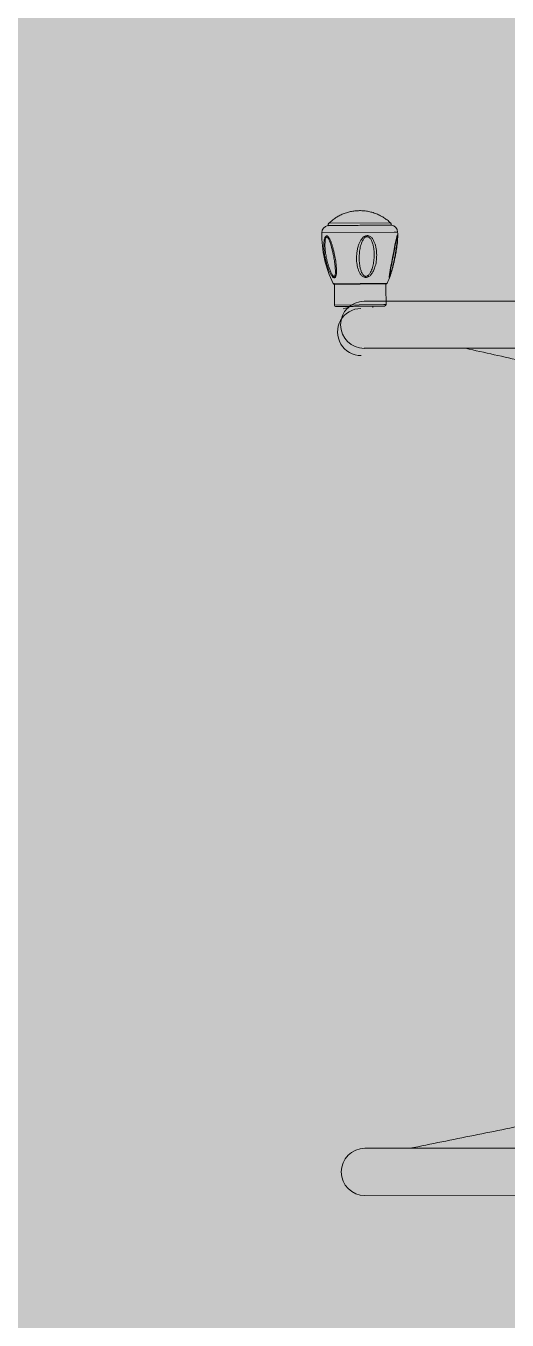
# Model space of a CAD drawing. Header units: millimetres. Extents: x 7964926 to 16080295, y -6277184 to -2986664.
# Drawn here: x 7993965 to 7994350, y -3080993 to -3079957 of the extents above; entities that cross this region are included whole.
import ezdxf

# ---------------------------------------------------------------- set-up
doc = ezdxf.new("R2010")
doc.units = ezdxf.units.MM
doc.header["$LTSCALE"] = 2000
doc.header["$MEASUREMENT"] = 0
doc.layers.add('L - paving', color=9, linetype='Continuous', lineweight=5)
doc.layers.add('L-HATCH', color=8, linetype='Continuous', lineweight=5)

# ---------------------------------------------------------------- blocks, each defined once
blk = doc.blocks.new('gym')
at = {"linetype": 'Continuous', "lineweight": 15}
for p, q in [((-18288.6, 539.2), (-18339.3, 538.8)), ((-18339.3, 538.6), (-18291, 539)), ((-18289.4, 540.9), (-18338.6, 540.5)), ((-18291, 539), (-18288.6, 539)), ((-18344.3, 532.9), (-18286.4, 533.4)), ((-18286.4, 533.4), (-18283.6, 533.4)), ((-18335.1, 492.2), (-18292, 492.5)), ((-18293, 491.9), (-18334.2, 491.5)), ((-17839.6, 478.4), (-18310.3, 478.1)), ((-18294.7, 475.4), (-18334.1, 475)), ((-18292.8, 475.4), (-18294.7, 475.4)), ((-18310.3, 440.4), (-17837.1, 440.7)), ((-17493.4, -199.8), (-18309.8, -200.3)), ((-18309.8, -238), (-17495.1, -237.5))]:
    blk.add_line(p, q, dxfattribs=at)
at = {"linetype": 'Continuous', "lineweight": 15, "flags": 128}
for points in [[(-18283.5, 529.2), (-18283.5, 530), (-18283.6, 530.6), (-18283.7, 530.9), (-18283.9, 530.8), (-18284.1, 530.3), (-18284.2, 529.9), (-18284.3, 529.5), (-18284.5, 528.6), (-18284.7, 527.6), (-18285.2, 525.3), (-18285.7, 522.9), (-18286.6, 518), (-18287.6, 513), (-18288.3, 509.6), (-18288.9, 506.3), (-18289.5, 503.2), (-18289.5, 503.2)], [(-18327.1, 472.1), (-18325.2, 472.6), (-18322.7, 472.9)]]:
    blk.add_lwpolyline(points, dxfattribs=at)
at = {"linetype": 'Continuous', "lineweight": 15}
for centre, radius, start, end in [((-18336.9, 538.8), 2.36, 134.2599, 180.4739), ((-18291, 539.2), 2.36, 0.4739, 46.688), ((-18289.5, 533.2), 5.89, 1.9499, 81.8662), ((-18338.4, 532.8), 5.89, 99.0817, 178.998), ((-18255.9, 531.4), 88.4, 178.998, 206.3208), ((-18371.9, 530.4), 88.4, 359.2241, 1.9499), ((-18371.9, 530.4), 88.4, 334.6271, 338.6975), ((-18334, 492.7), 1.18, 206.3208, 263.1275), ((-18293.1, 493), 1.18, 277.8204, 334.6271), ((-18310.3, 459.2), 18.9, 90.0381, 270.0381), ((-18332.9, 475), 1.18, 180.4739, 270.4739), ((-18312.8, 453.4), 18.9, 90.4739, 270.4739), ((-18294, 475.4), 1.18, 270.4739, 0.4739), ((-18309.8, -219.2), 18.9, 90.0381, 270.0381)]:
    blk.add_arc(centre, radius, start, end, dxfattribs=at)
for points, knots in [([(-18338.5, 540.6), (-18338.5, 540.6), (-18337.7, 541.4), (-18336, 542.8), (-18333.3, 544.9), (-18330.3, 546.6), (-18327.1, 548.1), (-18323.8, 549.2), (-18320.4, 550.1), (-18316.8, 550.5), (-18313.2, 550.7), (-18309.5, 550.4), (-18305.9, 549.8), (-18302.3, 548.8), (-18298.8, 547.4), (-18295.6, 545.7), (-18292.6, 543.7), (-18290.6, 542.1), (-18289.6, 541.2), (-18289.5, 541)], [0, 0, 0, 0, 0.001105, 0.062884, 0.125546, 0.188998, 0.253172, 0.318015, 0.383492, 0.449582, 0.516279, 0.583593, 0.651553, 0.720206, 0.78963, 0.859939, 0.923325, 0.986618, 1, 1, 1, 1]), ([(-18341.6, 529.4), (-18341.7, 529.2), (-18342, 528.6), (-18342.2, 527.7), (-18342.4, 526.6), (-18342.6, 525.1), (-18342.7, 523.1), (-18342.6, 520.4), (-18342.4, 517.4), (-18341.9, 514), (-18341.2, 511), (-18340.5, 508.2), (-18339.7, 505.7), (-18338.9, 503.4), (-18338, 501.5), (-18337.3, 500.1), (-18336.7, 499), (-18336.1, 498.1), (-18335.4, 497.4), (-18334.7, 496.9), (-18334.1, 496.8), (-18333.5, 497.1), (-18333.2, 497.6), (-18333.1, 497.8)], [0, 0, 0, 0, 0.029941, 0.06303, 0.093018, 0.125353, 0.184884, 0.250144, 0.33241, 0.416672, 0.498701, 0.562611, 0.622606, 0.688669, 0.747588, 0.78033, 0.810437, 0.843473, 0.87327, 0.905009, 0.936635, 0.968342, 1, 1, 1, 1]), ([(-18333.1, 497.8), (-18333, 498.1), (-18332.8, 498.6), (-18332.6, 499.6), (-18332.5, 500.7), (-18332.5, 501.9), (-18332.5, 503.2), (-18332.6, 504.8), (-18332.8, 507.5), (-18333.3, 511.4), (-18334.1, 515.6), (-18334.9, 518.9), (-18335.5, 521.4), (-18336.2, 523.8), (-18337, 525.7), (-18337.6, 527.2), (-18338.1, 528.2), (-18338.7, 529.1), (-18339.3, 529.9), (-18339.9, 530.4), (-18340.6, 530.5), (-18341.2, 530.1), (-18341.4, 529.7), (-18341.6, 529.4)], [0, 0, 0, 0, 0.030006, 0.063184, 0.093256, 0.125779, 0.164514, 0.206115, 0.250796, 0.374604, 0.499257, 0.562508, 0.623326, 0.685781, 0.7483, 0.780931, 0.810981, 0.844122, 0.874004, 0.905501, 0.936988, 0.9683, 1, 1, 1, 1]), ([(-18341.6, 529.4), (-18341.5, 529.3), (-18341.4, 529), (-18341.2, 528.7), (-18341.1, 528.6)], [0, 0, 0, 0, 0.559874, 1, 1, 1, 1]), ([(-18340.3, 529.5), (-18340.4, 529.5), (-18340.5, 529.4), (-18340.9, 529.2), (-18341, 528.8), (-18341.1, 528.6)], [0, 0, 0, 0, 0.2448757, 0.5011688, 1, 1, 1, 1]), ([(-18333.7, 498.7), (-18333.6, 498.9), (-18333.5, 499.4), (-18333.4, 500.9), (-18333.4, 503.2), (-18333.7, 506.6), (-18334.2, 510.5), (-18334.8, 514.2), (-18335.5, 517.5), (-18336.2, 520.3), (-18336.8, 522.6), (-18337.3, 524.4), (-18337.8, 525.7), (-18338.3, 526.9), (-18338.7, 527.9), (-18339.2, 528.7), (-18339.6, 529.2), (-18340, 529.5), (-18340.2, 529.5), (-18340.3, 529.5)], [0, 0, 0, 0, 0.0293993, 0.0632131, 0.1547068, 0.2506224, 0.374962, 0.4996694, 0.5835122, 0.667751, 0.7489874, 0.791526, 0.8336375, 0.8741111, 0.9077214, 0.9371283, 0.9684491, 0.9845567, 1, 1, 1, 1]), ([(-18310.4, 529.9), (-18310.7, 529.7), (-18311.4, 529.1), (-18312.2, 528.2), (-18313, 527.1), (-18313.8, 525.6), (-18314.7, 523.7), (-18315.5, 521), (-18316.1, 517.9), (-18316.4, 514.6), (-18316.5, 511.5), (-18316.3, 508.8), (-18315.9, 506.3), (-18315.3, 503.9), (-18314.5, 502), (-18313.8, 500.6), (-18313.1, 499.5), (-18312.4, 498.6), (-18311.4, 497.8), (-18310.3, 497.2), (-18309.1, 497), (-18307.8, 497.2), (-18307, 497.6), (-18306.7, 497.8)], [0, 0, 0, 0, 0.029938, 0.063092, 0.093044, 0.125444, 0.188124, 0.250308, 0.33253, 0.416828, 0.498943, 0.562826, 0.623, 0.688945, 0.748028, 0.780723, 0.810889, 0.843926, 0.873781, 0.905409, 0.936899, 0.96844, 1, 1, 1, 1]), ([(-18309.8, 529), (-18310, 528.8), (-18310.6, 528.3), (-18311.4, 527.1), (-18312.2, 525.5), (-18312.9, 523.4), (-18313.7, 520.6), (-18314.2, 517.1), (-18314.4, 513.3), (-18314.3, 510), (-18314, 507.2), (-18313.6, 504.9), (-18313.1, 503.1), (-18312.7, 501.8), (-18312.1, 500.6), (-18311.5, 499.6), (-18310.8, 498.8), (-18310.2, 498.3), (-18309.5, 498), (-18309.1, 498), (-18309, 498)], [0, 0, 0, 0, 0.029316, 0.063002, 0.125329, 0.18468, 0.250357, 0.375247, 0.499691, 0.582984, 0.667258, 0.748918, 0.79132, 0.833504, 0.874121, 0.907703, 0.936876, 0.968422, 0.984617, 1, 1, 1, 1]), ([(-18306.7, 497.8), (-18306.3, 498), (-18305.6, 498.5), (-18304.8, 499.5), (-18304, 500.5), (-18303.3, 501.7), (-18302.6, 503.1), (-18302, 504.7), (-18301.1, 507.4), (-18300.4, 511.3), (-18300.3, 515.5), (-18300.5, 518.8), (-18300.9, 521.3), (-18301.5, 523.7), (-18302.3, 525.7), (-18303.1, 527.2), (-18303.8, 528.3), (-18304.6, 529.2), (-18305.6, 530), (-18306.7, 530.6), (-18308, 530.7), (-18309.2, 530.5), (-18310, 530.1), (-18310.4, 529.9)], [0, 0, 0, 0, 0.029736, 0.062676, 0.092704, 0.125302, 0.163895, 0.20548, 0.250296, 0.374593, 0.499131, 0.562424, 0.623515, 0.686125, 0.748435, 0.781137, 0.811343, 0.844382, 0.874213, 0.90611, 0.937077, 0.967458, 1, 1, 1, 1]), ([(-18310.4, 529.9), (-18310.3, 529.7), (-18310.1, 529.4), (-18309.9, 529.1), (-18309.8, 529)], [0, 0, 0, 0, 0.559881, 1, 1, 1, 1]), ([(-18308, 529.8), (-18308.1, 529.7), (-18308.5, 529.7), (-18309.1, 529.5), (-18309.5, 529.2), (-18309.8, 529)], [0, 0, 0, 0, 0.245944, 0.500887, 1, 1, 1, 1]), ([(-18307.3, 498.7), (-18307, 498.9), (-18306.5, 499.4), (-18305.6, 500.6), (-18304.8, 502.2), (-18304, 504.2), (-18303.2, 506.9), (-18302.6, 510.5), (-18302.3, 514.3), (-18302.4, 517.7), (-18302.7, 520.5), (-18303.1, 522.8), (-18303.7, 524.6), (-18304.1, 526), (-18304.7, 527.2), (-18305.3, 528.2), (-18306.1, 529), (-18306.8, 529.5), (-18307.4, 529.7), (-18307.8, 529.7), (-18308, 529.8)], [0, 0, 0, 0, 0.0289423, 0.0625835, 0.1251348, 0.1845629, 0.2502195, 0.3747246, 0.4996309, 0.5833241, 0.6676457, 0.7491295, 0.7915226, 0.8336745, 0.8743188, 0.9077851, 0.9370657, 0.9684398, 0.9845583, 1, 1, 1, 1]), ([(-18284.3, 528.7), (-18284.5, 528), (-18284.8, 526.6), (-18285.2, 524.2), (-18285.7, 521.7), (-18286.2, 519), (-18286.7, 516), (-18287.5, 512.3), (-18288.3, 508), (-18288.9, 505.1), (-18289.2, 503.6)], [0, 0, 0, 0, 0.1045781, 0.2065017, 0.303386, 0.3978146, 0.5128911, 0.6524648, 0.8145995, 1, 1, 1, 1]), ([(-18283.9, 530), (-18283.9, 529.9), (-18283.9, 529.9), (-18284.1, 529.6), (-18284.2, 529.3), (-18284.2, 529), (-18284.3, 528.7), (-18284.3, 528.7)], [0, 0, 0, 0, 0.311926, 0.478554, 0.657613, 0.965822, 1, 1, 1, 1]), ([(-18284.1, 524.2), (-18284, 525.5), (-18283.8, 527.3), (-18283.7, 529.1), (-18283.8, 529.8), (-18283.8, 529.9), (-18283.9, 530)], [0, 0, 0, 0, 0.497952, 0.74811, 0.874239, 1, 1, 1, 1]), ([(-18283.5, 529.2), (-18283.6, 528.5), (-18283.6, 527.1), (-18283.8, 525.4), (-18283.8, 524.6)], [0, 0, 0, 0, 0.508285, 1, 1, 1, 1]), ([(-18341.1, 528.6), (-18341.2, 528.3), (-18341.4, 527.8), (-18341.6, 526.6), (-18341.7, 525), (-18341.8, 523), (-18341.6, 520.2), (-18341.3, 516.7), (-18340.6, 512.9), (-18339.9, 509.6), (-18339.1, 506.9), (-18338.4, 504.6), (-18337.7, 502.8), (-18337.2, 501.5), (-18336.6, 500.3), (-18336.1, 499.4), (-18335.6, 498.6), (-18335.1, 498.1), (-18334.7, 497.8), (-18334.5, 497.8), (-18334.4, 497.8)], [0, 0, 0, 0, 0.0294374, 0.0629936, 0.1253175, 0.1848143, 0.250341, 0.3751428, 0.4996985, 0.5829778, 0.6672065, 0.7488138, 0.7912114, 0.8333657, 0.8739426, 0.9074382, 0.9365628, 0.9682089, 0.9845127, 1, 1, 1, 1]), ([(-18289.9, 498.1), (-18289.9, 498.2), (-18289.8, 498.2), (-18289.7, 498.5), (-18289.6, 498.8), (-18289.4, 499.4), (-18289.1, 500.3), (-18288.7, 501.6), (-18288.1, 503.8), (-18287.3, 506.7), (-18286.5, 510.2), (-18285.8, 513.7), (-18285.2, 517.2), (-18284.6, 520.8), (-18284.3, 523.1), (-18284.1, 524.2)], [0, 0, 0, 0, 0.029565, 0.045556, 0.062902, 0.092285, 0.125783, 0.18378, 0.251097, 0.37611, 0.500675, 0.625752, 0.750318, 0.87501, 1, 1, 1, 1]), ([(-18283.8, 524.6), (-18284, 523), (-18284.4, 519.9), (-18285.1, 515.5), (-18285.9, 511.8), (-18286.6, 508.8), (-18287.2, 506.1), (-18287.9, 503.6), (-18288.5, 501.4), (-18289.1, 499.7), (-18289.3, 498.9), (-18289.5, 498.5)], [0, 0, 0, 0, 0.185685, 0.346139, 0.482894, 0.59531, 0.687179, 0.782658, 0.886233, 0.941457, 1, 1, 1, 1]), ([(-18283.8, 524.8), (-18283.8, 524.7), (-18283.8, 524.5), (-18284, 524.3), (-18284.1, 524.2)], [0, 0, 0, 0, 0.559704, 1, 1, 1, 1]), ([(-18334.4, 497.8), (-18334.4, 497.8), (-18334.2, 497.8), (-18333.9, 498.1), (-18333.8, 498.4), (-18333.7, 498.7)], [0, 0, 0, 0, 0.243185, 0.499529, 1, 1, 1, 1]), ([(-18333.7, 498.7), (-18333.6, 498.5), (-18333.4, 498.2), (-18333.2, 497.9), (-18333.1, 497.8)], [0, 0, 0, 0, 0.559868, 1, 1, 1, 1]), ([(-18309, 498), (-18308.7, 498), (-18308, 498.1), (-18307.5, 498.5), (-18307.3, 498.7)], [0, 0, 0, 0, 0.4691305, 1, 1, 1, 1]), ([(-18307.3, 498.7), (-18307.1, 498.5), (-18306.9, 498.2), (-18306.7, 497.9), (-18306.7, 497.8)], [0, 0, 0, 0, 0.559879, 1, 1, 1, 1]), ([(-18289.5, 503.2), (-18289.6, 502.7), (-18289.8, 501.6), (-18290, 500.2), (-18290.2, 499), (-18290.3, 498.1), (-18290.3, 497.4), (-18290.2, 497.1), (-18290, 497.3), (-18289.8, 497.7), (-18289.6, 498.1), (-18289.6, 498.3)], [0, 0, 0, 0, 0.142132, 0.28229, 0.417217, 0.527048, 0.626131, 0.730627, 0.835075, 0.939428, 1, 1, 1, 1]), ([(-18289.9, 499.4), (-18289.9, 499.2), (-18290, 498.7), (-18290, 498.3), (-18289.9, 498.2), (-18289.9, 498.1)], [0, 0, 0, 0, 0.264823, 0.65645, 1, 1, 1, 1]), ([(-18289.2, 503.6), (-18289.3, 502.8), (-18289.6, 501.3), (-18289.8, 500), (-18289.9, 499.4)], [0, 0, 0, 0, 0.5100538, 1, 1, 1, 1]), ([(-18289.6, 498.3), (-18289.5, 498.4), (-18289.5, 498.5), (-18289.4, 498.7), (-18289.3, 499), (-18289.2, 499.2)], [0, 0, 0, 0, 0.332315, 0.409579, 1, 1, 1, 1]), ([(-18289.2, 503.8), (-18289.2, 503.7), (-18289.2, 503.5), (-18289.4, 503.3), (-18289.5, 503.2)], [0, 0, 0, 0, 0.5596855, 1, 1, 1, 1]), ([(-18295.8, 474.2), (-18296.3, 474.2), (-18297.5, 474.2), (-18300, 474.1), (-18303, 474.1), (-18306.6, 474.1), (-18310.5, 474.1), (-18314.4, 474), (-18318.2, 474), (-18321.6, 474), (-18324.8, 473.9), (-18327.6, 473.9), (-18330, 473.9), (-18331.8, 473.9), (-18332.8, 473.9), (-18332.8, 473.9), (-18332.8, 473.9)], [0, 0, 0, 0, 0.067542, 0.13913, 0.213693, 0.28984, 0.365986, 0.44055, 0.512137, 0.579679, 0.647221, 0.718809, 0.793373, 0.869519, 0.945665, 1, 1, 1, 1]), ([(-18294.1, 474.2), (-18294, 474.2), (-18293.9, 474.2), (-18294.5, 474.2), (-18295.3, 474.2), (-18295.8, 474.2)], [0, 0, 0, 0, 0.12694, 0.5761638, 1, 1, 1, 1])]:
    blk.add_open_spline(points, degree=3, knots=knots, dxfattribs=at)
for points in [[(-18288.6, 539.2), (-18288.6, 539)], [(-18339.3, 538.6), (-18339.3, 538.8)], [(-18289.8, 499.9), (-18289.9, 499.4)], [(-18334.1, 475), (-18334.2, 491.5)], [(-18321.7, 491.7), (-18321.7, 491.7)], [(-18293, 491.9), (-18292.8, 475.4)], [(-18323.4, 472.8), (-18323.4, 473.9)], [(-18303.4, 474.1), (-18303.4, 473)], [(-18229.2, 440.4), (-17861.4, 358.1)], [(-17864, -117.4), (-18273.8, -200.3)]]:
    blk.add_open_spline(points, degree=1, dxfattribs=at)

msp = doc.modelspace()

# ---------------------------------------------------------------- hatches: boundary and pattern name
at = {"layer": 'L - paving'}
h = msp.add_hatch(dxfattribs=at)
h.set_pattern_fill('ANSI36', color=37, scale=1000)
h.paths.add_polyline_path([(7997249.1, -3079450.8), (7997249.1, -3078947.3), (7999248.2, -3078947.3), (7999248.2, -3079450.8)], flags=16)
h.paths.add_polyline_path([(8000120.7, -3079437.9), (8000120.7, -3078934.4), (8002119.9, -3078934.4), (8002119.9, -3079437.9)], flags=16)
h.paths.add_polyline_path([(8015249, -3079419.1), (8015249, -3078915.5), (8017248.1, -3078915.5), (8017248.1, -3079419.1)], flags=16)
h.paths.add_polyline_path([(8018120.7, -3079406.2), (8018120.7, -3078902.7), (8020119.8, -3078902.7), (8020119.8, -3079406.2)], flags=16)
h.paths.add_polyline_path([(7999236.3, -3080456.1), (7999236.3, -3081256.1), (7998436.3, -3081256.1), (7998436.3, -3080456.1)], flags=16)
h.paths.add_polyline_path([(8022495, -3080470.6), (8022495, -3079512), (8023637.1, -3079512), (8023636.1, -3080473.4)])
h.paths.add_polyline_path([(7993153.4, -3080728.5), (7993153.4, -3080434.6), (7993447.2, -3080434.6), (7993447.2, -3080728.5)], flags=16)
h.paths.add_polyline_path([(8007659.2, -3081506.4), (8007659.2, -3081212.6), (8007953.1, -3081212.6), (8007953.1, -3081506.4)], flags=16)
h.paths.add_polyline_path([(8022154.2, -3081211.8), (8022448, -3081211.8), (8022448, -3081505.7), (8022154.2, -3081505.7)], flags=16)
h.paths.add_polyline_path([(8017889.5, -3079143.2), (8017889.5, -3079543.2), (8017489.5, -3079543.2), (8017489.5, -3079143.2)], flags=16)
h.paths.add_polyline_path([(8020361.1, -3079138.1), (8020761.1, -3079138.1), (8020761.1, -3079538.1), (8020361.1, -3079538.1)], flags=16)
h.paths.add_polyline_path([(7999889.6, -3079174.9), (7999889.6, -3079574.9), (7999489.6, -3079574.9), (7999489.6, -3079174.9)], flags=16)
h.paths.add_polyline_path([(7997011.9, -3079180), (7997011.9, -3079580), (7996611.9, -3079580), (7996611.9, -3079180)], flags=16)
edge = h.paths.add_edge_path()
edge.add_arc((7997107.2, -3072810), 8900, 253.96873, 267.61138)
edge.add_line((7996736.2, -3081702.2), (7996736.2, -3080510))
edge.add_line((7996736.2, -3080510), (7998136.2, -3080510))
edge.add_line((7998136.2, -3080510), (7998136.2, -3081710))
edge.add_line((7998136.2, -3081710), (8001236.2, -3081710))
edge.add_line((8001236.2, -3081710), (8001236.2, -3080510))
edge.add_line((8001236.2, -3080510), (8002636.2, -3080510))
edge.add_line((8002636.2, -3080510), (8002636.2, -3081710))
edge.add_line((8002636.2, -3081710), (8005736.2, -3081710))
edge.add_line((8005736.2, -3081710), (8005736.2, -3080510))
edge.add_line((8005736.2, -3080510), (8007136.2, -3080510))
edge.add_line((8007136.2, -3080510), (8007136.2, -3081711.2))
edge.add_line((8007136.2, -3081711.2), (8010236.2, -3081711.2))
edge.add_line((8010236.2, -3081711.2), (8010236.2, -3080510))
edge.add_line((8010236.2, -3080510), (8011636.2, -3080510))
edge.add_line((8011636.2, -3080510), (8011636.2, -3081710))
edge.add_line((8011636.2, -3081710), (8011636.7, -3081710))
edge.add_line((8011636.7, -3081710), (8011636.7, -3080910))
edge.add_line((8011636.7, -3080910), (8012436.7, -3080910))
edge.add_line((8012436.7, -3080910), (8012436.7, -3081710))
edge.add_line((8012436.7, -3081710), (8014736.2, -3081710))
edge.add_line((8014736.2, -3081710), (8014736.2, -3080510))
edge.add_line((8014736.2, -3080510), (8016136.2, -3080510))
edge.add_line((8016136.2, -3080510), (8016136.2, -3081710))
edge.add_line((8016136.2, -3081710), (8019236.2, -3081710))
edge.add_line((8019236.2, -3081710), (8019236.2, -3080510))
edge.add_line((8019236.2, -3080510), (8020636.2, -3080510))
edge.add_line((8020636.2, -3080510), (8020636.2, -3081710))
edge.add_line((8020636.2, -3081710), (8023636.1, -3081710))
edge.add_line((8023636.1, -3081710), (8023636.1, -3078632.7))
edge.add_line((8023636.1, -3078632.7), (8021648.4, -3078636.2))
edge.add_line((8021648.4, -3078636.2), (8021648.4, -3079296.5))
edge.add_line((8021648.4, -3079296.5), (8020848.4, -3079296.5))
edge.add_line((8020848.4, -3079296.5), (8020848.4, -3078637.6))
edge.add_line((8020848.4, -3078637.6), (8014852.1, -3078648.2))
edge.add_line((8014852.1, -3078648.2), (8014852.1, -3079148.2))
edge.add_line((8014852.1, -3079148.2), (8015011.8, -3079148.2))
edge.add_line((8015011.8, -3079148.2), (8015011.8, -3079548.2))
edge.add_line((8015011.8, -3079548.2), (8014852.1, -3079548.2))
edge.add_line((8014852.1, -3079548.2), (8014852.1, -3079869.4))
edge.add_line((8014852.1, -3079869.4), (8002535.8, -3079869.4))
edge.add_line((8002535.8, -3079869.4), (8002535.8, -3078669.9))
edge.add_line((8002535.8, -3078669.9), (7992415.8, -3078687.7))
edge.add_line((7992415.8, -3078687.7), (7992419.9, -3081014.4))
edge.add_arc((7992136.3, -3090110), 9100, 73.96873, 88.2141, ccw=False)

# ---------------------------------------------------------------- block references
at = {"layer": 'L-HATCH', "color": 2}
msp.add_blockref('gym', (8012545.7, -3080655.1), dxfattribs=at)

doc.saveas('drawing.dxf')
